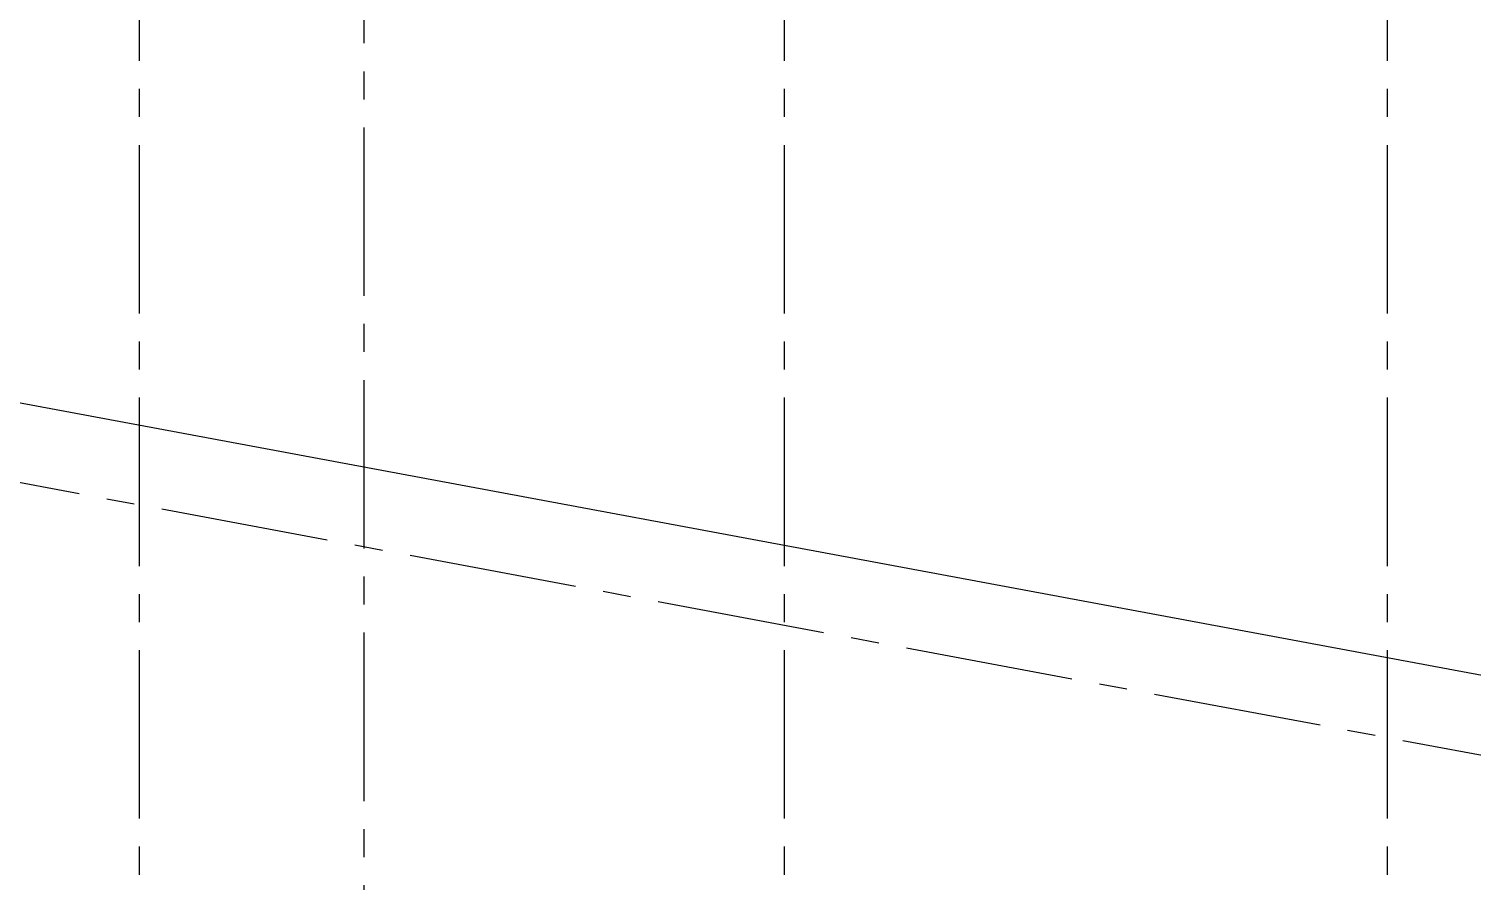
# Model space of a CAD drawing. Header units: inches. Extents: x 18000 to 22048, y 0 to 3165.
# Drawn here: x 21064.4 to 21373.1, y 1698.9 to 1881.1 of the extents above; entities that cross this region are included whole.
import ezdxf

# ---------------------------------------------------------------- set-up
doc = ezdxf.new("R2010")
doc.units = ezdxf.units.IN
doc.header["$LTSCALE"] = 48
doc.header["$MEASUREMENT"] = 0
doc.linetypes.add('CENTER2', pattern=[1.125, 0.75, -0.125, 0.125, -0.125])
doc.linetypes.add('HIDDEN', pattern=[0.375, 0.25, -0.125])
for name, color, linetype in [('_0_Objects', 8, 'Continuous'), ('A-Grid(3-32)', 8, 'CENTER2'), ('A-Roof-Below', 8, 'Continuous')]:
    doc.layers.add(name, color=color, linetype=linetype)

# ---------------------------------------------------------------- blocks, each defined once
blk = doc.blocks.new('3RD FLOOR CORE & SHELL')
at = {"layer": 'A-Roof-Below'}
blk.add_lwpolyline([(-297.75, -14368), (-297.75, -14362.94), (-1344.13, -14168.11), (-1344.13, -14574.87)], dxfattribs=at)
blk = doc.blocks.new('3RD FLOOR - STRUCTURAL GRID')
at = {"layer": 'A-Grid(3-32)'}
for p, q in [((-927.5, -15409.77), (-927.5, -13426.01)), ((-879.5, -13426.01), (-879.5, -15409.77)), ((-789.5, -15409.77), (-789.5, -13426.01)), ((-660.5, -15409.77), (-660.5, -13426.01)), ((-3895.5, -13709.47), (-87.5, -14419.25))]:
    blk.add_line(p, q, dxfattribs=at)

msp = doc.modelspace()

# ---------------------------------------------------------------- block references
at = {"layer": '_0_Objects', "linetype": 'HIDDEN'}
msp.add_blockref('3RD FLOOR - STRUCTURAL GRID', (22015.5, 16042.01), dxfattribs=at)
at = {"layer": '_0_Objects'}
msp.add_blockref('3RD FLOOR CORE & SHELL', (22015.5, 16042.01), dxfattribs=at)

doc.saveas('drawing.dxf')
